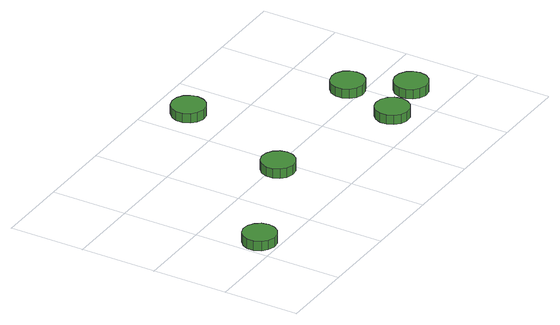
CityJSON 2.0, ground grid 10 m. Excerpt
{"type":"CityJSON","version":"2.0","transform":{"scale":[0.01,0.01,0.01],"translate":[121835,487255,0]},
"CityObjects":{
"tree1":{"type":"SolitaryVegetationObject","attributes":{"function":"something"},"geometry":[{"type":"MultiSurface","lod":"1","boundaries":[[[0,1,2,3,4,5,6,7,8,9,10,11,12,13,14]],[[15,16,17,18,19,20,21,22,23,24,25,26,27,28,29]],[[0,29,28,1]],[[1,28,27,2]],[[2,27,26,3]],[[3,26,25,4]],[[4,25,24,5]],[[5,24,23,6]],[[6,23,22,7]],[[7,22,21,8]],[[8,21,20,9]],[[9,20,19,10]],[[10,19,18,11]],[[11,18,17,12]],[[12,17,16,13]],[[13,16,15,14]],[[14,15,29,0]]]}]},
"tree2":{"type":"SolitaryVegetationObject","attributes":{"function":"something"},"geometry":[{"type":"MultiSurface","lod":"1","boundaries":[[[30,31,32,33,34,35,36,37,38,39,40,41,42,43,44]],[[45,46,47,48,49,50,51,52,53,54,55,56,57,58,59]],[[30,59,58,31]],[[31,58,57,32]],[[32,57,56,33]],[[33,56,55,34]],[[34,55,54,35]],[[35,54,53,36]],[[36,53,52,37]],[[37,52,51,38]],[[38,51,50,39]],[[39,50,49,40]],[[40,49,48,41]],[[41,48,47,42]],[[42,47,46,43]],[[43,46,45,44]],[[44,45,59,30]]]}]},
"tree3":{"type":"SolitaryVegetationObject","attributes":{"function":"something"},"geometry":[{"type":"MultiSurface","lod":"1","boundaries":[[[60,61,62,63,64,65,66,67,68,69,70,71,72,73,74]],[[75,76,77,78,79,80,81,82,83,84,85,86,87,88,89]],[[60,89,88,61]],[[61,88,87,62]],[[62,87,86,63]],[[63,86,85,64]],[[64,85,84,65]],[[65,84,83,66]],[[66,83,82,67]],[[67,82,81,68]],[[68,81,80,69]],[[69,80,79,70]],[[70,79,78,71]],[[71,78,77,72]],[[72,77,76,73]],[[73,76,75,74]],[[74,75,89,60]]]}]},
"tree4":{"type":"SolitaryVegetationObject","attributes":{"function":"something"},"geometry":[{"type":"MultiSurface","lod":"1","boundaries":[[[90,91,92,93,94,95,96,97,98,99,100,101,102,103,104]],[[105,106,107,108,109,110,111,112,113,114,115,116,117,118,119]],[[90,119,118,91]],[[91,118,117,92]],[[92,117,116,93]],[[93,116,115,94]],[[94,115,114,95]],[[95,114,113,96]],[[96,113,112,97]],[[97,112,111,98]],[[98,111,110,99]],[[99,110,109,100]],[[100,109,108,101]],[[101,108,107,102]],[[102,107,106,103]],[[103,106,105,104]],[[104,105,119,90]]]}]},
"tree5":{"type":"SolitaryVegetationObject","attributes":{"function":"something"},"geometry":[{"type":"MultiSurface","lod":"1","boundaries":[[[120,121,122,123,124,125,126,127,128,129,130,131,132,133,134]],[[135,136,137,138,139,140,141,142,143,144,145,146,147,148,149]],[[120,149,148,121]],[[121,148,147,122]],[[122,147,146,123]],[[123,146,145,124]],[[124,145,144,125]],[[125,144,143,126]],[[126,143,142,127]],[[127,142,141,128]],[[128,141,140,129]],[[129,140,139,130]],[[130,139,138,131]],[[131,138,137,132]],[[132,137,136,133]],[[133,136,135,134]],[[134,135,149,120]]]}]},
"tree6":{"type":"SolitaryVegetationObject","attributes":{"function":"something"},"geometry":[{"type":"MultiSurface","lod":"1","boundaries":[[[150,151,152,153,154,155,156,157,158,159,160,161,162,163,164]],[[165,166,167,168,169,170,171,172,173,174,175,176,177,178,179]],[[150,179,178,151]],[[151,178,177,152]],[[152,177,176,153]],[[153,176,175,154]],[[154,175,174,155]],[[155,174,173,156]],[[156,173,172,157]],[[157,172,171,158]],[[158,171,170,159]],[[159,170,169,160]],[[160,169,168,161]],[[161,168,167,162]],[[162,167,166,163]],[[163,166,165,164]],[[164,165,179,150]]]}]}
},
"vertices":[
[465,253,195],[446,343,195],[392,417,195],[312,463,195],[221,473,195],[133,444,195],[65,383,195],[27,299,195],[27,207,195],[65,123,195],[133,61,195],[221,33,195],[312,42,195],[392,88,195],[446,163,195],[446,163,66],[392,88,66],[312,42,66],[221,33,66],[133,61,66],[65,123,66],[27,207,66],[27,299,66],[65,383,66],[133,444,66],[221,473,66],[312,463,66],[392,417,66],[446,343,66],[465,253,66],
[2057,932,199],[2037,1022,199],[1983,1096,199],[1904,1142,199],[1812,1152,199],[1725,1124,199],[1656,1062,199],[1619,978,199],[1619,886,199],[1656,802,199],[1725,740,199],[1812,712,199],[1904,722,199],[1983,768,199],[2037,842,199],[2037,842,70],[1983,768,70],[1904,722,70],[1812,712,70],[1725,740,70],[1656,802,70],[1619,886,70],[1619,978,70],[1656,1062,70],[1725,1124,70],[1812,1152,70],[1904,1142,70],[1983,1096,70],[2037,1022,70],[2057,932,70],
[2653,2541,191],[2634,2631,191],[2580,2706,191],[2500,2752,191],[2409,2761,191],[2321,2733,191],[2253,2671,191],[2215,2587,191],[2215,2495,191],[2253,2411,191],[2321,2350,191],[2409,2321,191],[2500,2331,191],[2580,2377,191],[2634,2451,191],[2634,2451,62],[2580,2377,62],[2500,2331,62],[2409,2321,62],[2321,2350,62],[2253,2411,62],[2215,2495,62],[2215,2587,62],[2253,2671,62],[2321,2733,62],[2409,2761,62],[2500,2752,62],[2580,2706,62],[2634,2631,62],[2653,2541,62],
[3864,397,195],[3845,487,195],[3791,561,195],[3712,607,195],[3620,617,195],[3533,589,195],[3464,527,195],[3427,443,195],[3427,351,195],[3464,267,195],[3533,205,195],[3620,177,195],[3712,186,195],[3791,232,195],[3845,307,195],[3845,307,66],[3791,232,66],[3712,186,66],[3620,177,66],[3533,205,66],[3464,267,66],[3427,351,66],[3427,443,66],[3464,527,66],[3533,589,66],[3620,617,66],[3712,607,66],[3791,561,66],[3845,487,66],[3864,397,66],
[4142,1185,185],[4123,1275,185],[4069,1349,185],[3989,1396,185],[3898,1405,185],[3810,1377,185],[3742,1315,185],[3704,1231,185],[3704,1139,185],[3742,1055,185],[3810,993,185],[3898,965,185],[3989,975,185],[4069,1021,185],[4123,1095,185],[4123,1095,56],[4069,1021,56],[3989,975,56],[3898,965,56],[3810,993,56],[3742,1055,56],[3704,1139,56],[3704,1231,56],[3742,1315,56],[3810,1377,56],[3898,1405,56],[3989,1396,56],[4069,1349,56],[4123,1275,56],[4142,1185,56],
[4512,515,191],[4493,605,191],[4439,679,191],[4359,725,191],[4268,735,191],[4180,707,191],[4112,645,191],[4074,561,191],[4074,469,191],[4112,385,191],[4180,323,191],[4268,295,191],[4359,304,191],[4439,350,191],[4493,425,191],[4493,425,62],[4439,350,62],[4359,304,62],[4268,295,62],[4180,323,62],[4112,385,62],[4074,469,62],[4074,561,62],[4112,645,62],[4180,707,62],[4268,735,62],[4359,725,62],[4439,679,62],[4493,605,62],[4512,515,62]
]}
